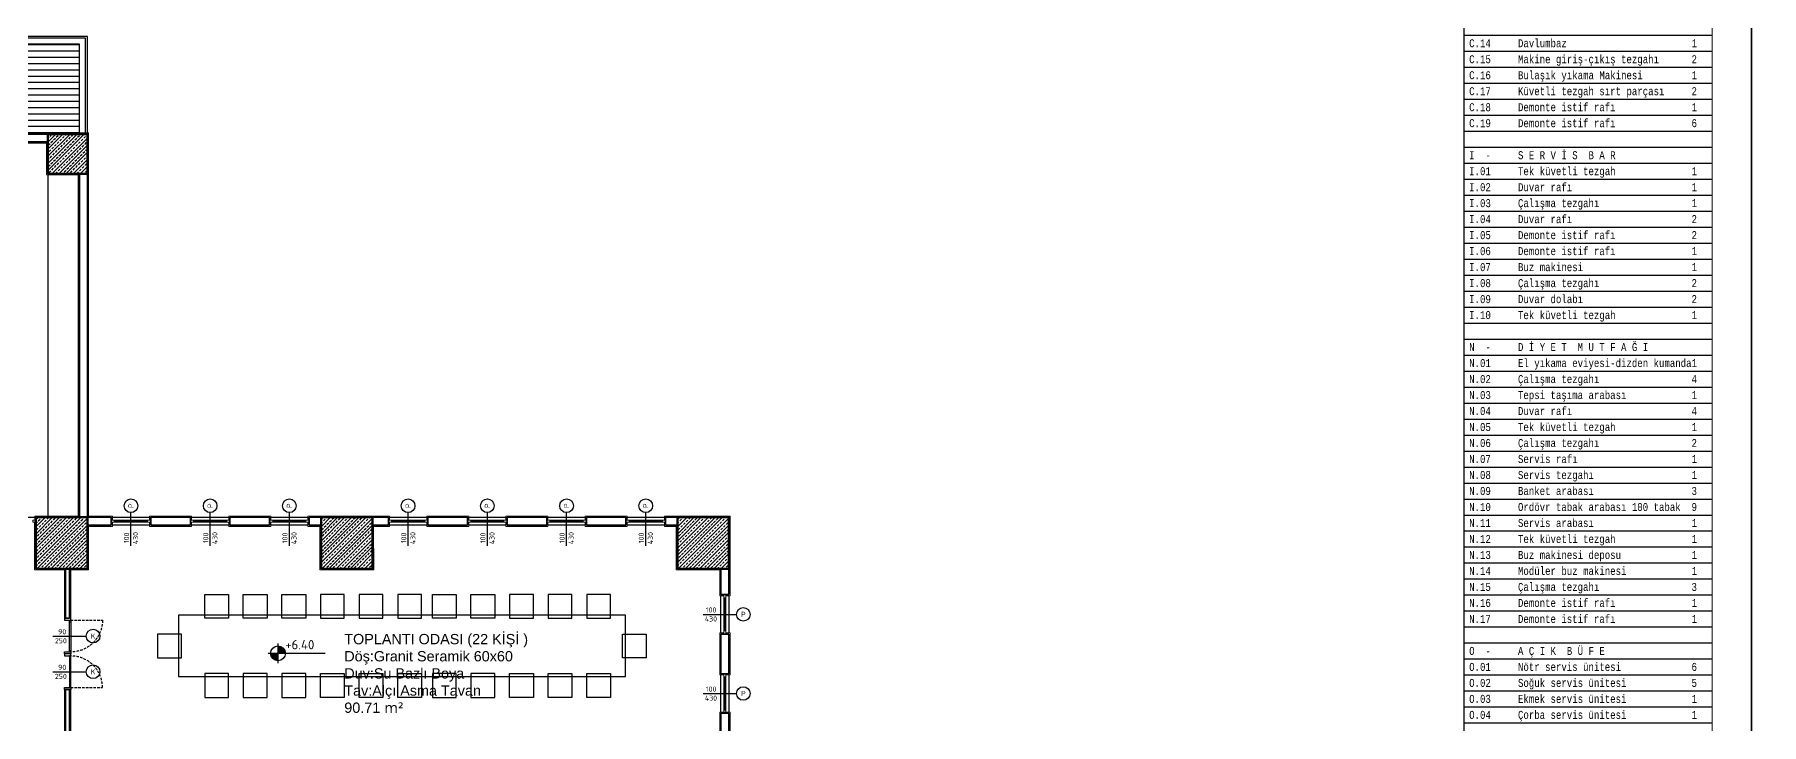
# Model space of a CAD drawing. Header units: millimetres. Extents: x 1443065 to 1517367, y 3763150 to 3779068.
# Drawn here: x 1491008 to 1495369, y 3768924 to 3770667 of the extents above; entities that cross this region are included whole.
import ezdxf
from ezdxf.enums import TextEntityAlignment as Align

# ---------------------------------------------------------------- set-up
doc = ezdxf.new("R2010")
doc.units = ezdxf.units.MM
doc.set_wipeout_variables(frame=1)
doc.linetypes.add('HIDDEN', pattern=[9.525, 6.35, -3.175])
for name, color, linetype in [('BL-C', 140, 'Continuous'), ('BL-I', 151, 'Continuous'), ('BL-N', 30, 'Continuous'), ('BL-O', 43, 'Continuous'), ('BL-Z', 117, 'Continuous'), ('m-DOG_', 4, 'Continuous'), ('m-DOG_gor', 8, 'Continuous'), ('m-TAR_', 8, 'Continuous'), ('m-TAR_duvar', 8, 'Continuous'), ('m-TFR_vitrifiye', 1, 'Continuous'), ('m-YAZ_kot', 7, 'Continuous'), ('m-YAZ_pafta', 7, 'Continuous'), ('m-YAZ_poz', 7, 'Continuous')]:
    doc.layers.add(name, color=color, linetype=linetype)
for name, color, linetype, lineweight in [('DUVAR', 2, 'Continuous', 35), ('MAHAL', 52, 'Continuous', 13), ('MERDIVEN', 4, 'Continuous', 20), ('SIVA', 3, 'Continuous', 9), ('TASIYICI', 170, 'Continuous', 50), ('TEFRIS', 165, 'Continuous', 15)]:
    doc.layers.add(name, color=color, linetype=linetype, lineweight=lineweight)
doc.styles.add('antet', font='monos.ttf', dxfattribs={"width": 0.8})
doc.styles.add('mono', font='isocpeur.ttf')
doc.styles.get("Standard").update_dxf_attribs({"font": 'arial.ttf'})
pattern_1 = [(45, (68349.789, -85074.443), (-8.98025612, 8.98025612), []), (45, (68358.77, -85074.443), (-8.98025612, 8.98025612), [6.35, -3.175])]

# ---------------------------------------------------------------- blocks, each defined once
blk = doc.blocks.new('m-penpoz')
blk.add_line((0, -1.625), (0, 0))
blk.add_circle((0, 0.332), 0.332)
blk.add_attdef('POZNO', text='', height=0.18).set_placement((0, 0.332), align=Align.MIDDLE)
blk.add_attdef('WIDTH', text='', height=0.18, rotation=90).set_placement((0, -1.625), align=Align.BOTTOM_LEFT)
blk.add_attdef('HEIGHT', text='', height=0.18, rotation=90).set_placement((0.069, -1.625), align=Align.TOP_LEFT)
blk = doc.blocks.new('m-plankot')
h = blk.add_hatch(color=256)
h.paths.add_polyline_path([(0, 0.144), (0, 0), (0.144, 0, 0.414214)])
h.paths.add_polyline_path([(0, -0.144), (0, 0), (-0.144, 0, 0.414214)])
for p, q in [((0.914, 0), (-0.192, 0)), ((0, 0.192), (0, -0.192))]:
    blk.add_line(p, q)
blk.add_circle((0, 0), 0.144)
blk.add_attdef('INCEKOT', (0.187, 0.1), '', height=0.18)
blk.add_attdef('KABAKOT', text='', height=0.18).set_placement((0.187, -0.1), align=Align.TOP_LEFT)
blk = doc.blocks.new('90lık Kqpı')
at = {"layer": 'm-DOG_', "linetype": 'HIDDEN'}
blk.add_line((-8, -5), (-88, -5), dxfattribs=at)
at = {"layer": 'm-DOG_'}
for p, q in [((-5, -8.8), (-8, -8.8)), ((-5, -81.2), (-8, -81.2))]:
    blk.add_line(p, q, dxfattribs=at)
for points in [[(8, 0), (8, -5), (-8, -5), (-8, 0)], [(-8, -5), (-8, -85), (-5, -85), (-5, -5)], [(8, -90), (8, -85), (-8, -85), (-8, -90)]]:
    blk.add_lwpolyline(points, close=True, dxfattribs=at)
at = {"layer": 'm-DOG_', "linetype": 'HIDDEN'}
blk.add_arc((-8, -5), 80, 180, 270, dxfattribs=at)

msp = doc.modelspace()

# ---------------------------------------------------------------- hatches: boundary and pattern name
at = {"layer": 'm-TAR_'}
h = msp.add_hatch(dxfattribs=at)
h.set_pattern_fill('LINE', color=256, scale=5)
h.set_pattern_definition([(0, (-15163.951, -59043.389), (0, 15.875), [])])
h.paths.add_polyline_path([(1486820.1, 3770642.6), (1491121.7, 3770642.6), (1491121.7, 3770418.5), (1486820.1, 3770418.5)])
at = {"layer": 'm-TAR_duvar'}
h = msp.add_hatch(dxfattribs=at)
h.set_pattern_fill('ANSI33', color=256, scale=2)
h.set_pattern_definition([(45, (-15163.951, -87954.948), (-8.98025612, 8.98025612), []), (45, (-15154.971, -87954.948), (-8.98025612, 8.98025612), [6.35, -3.175])])
h.paths.add_polyline_path([(1491041.7, 3770315.5), (1491141.7, 3770315.5), (1491141.7, 3770415.5), (1491041.7, 3770415.5)])
h = msp.add_hatch(dxfattribs=at)
h.set_pattern_fill('ANSI33', color=256, scale=2)
h.set_pattern_definition(pattern_1)
h.paths.add_polyline_path([(1491141.7, 3769447.1), (1491011.7, 3769447.1), (1491011.7, 3769317.1), (1491141.7, 3769317.1)])
h = msp.add_hatch(dxfattribs=at)
h.set_pattern_fill('ANSI33', color=256, scale=2)
h.set_pattern_definition(pattern_1)
h.paths.add_polyline_path([(1491141.7, 3769447.1), (1491011.7, 3769447.1), (1491011.7, 3769317.1), (1491141.7, 3769317.1)])
h = msp.add_hatch(dxfattribs=at)
h.set_pattern_fill('ANSI33', color=256, scale=2)
h.set_pattern_definition([(45, (69069.788, -85074.443), (-8.98025612, 8.98025612), []), (45, (69078.768, -85074.443), (-8.98025612, 8.98025612), [6.35, -3.175])])
h.paths.add_polyline_path([(1491861.7, 3769447.1), (1491731.7, 3769447.1), (1491731.7, 3769317.1), (1491861.7, 3769317.1)])
h = msp.add_hatch(dxfattribs=at)
h.set_pattern_fill('ANSI33', color=256, scale=2)
h.set_pattern_definition([(45, (69969.79, -85074.443), (-8.98025612, 8.98025612), []), (45, (69978.77, -85074.443), (-8.98025612, 8.98025612), [6.35, -3.175])])
h.paths.add_polyline_path([(1492761.7, 3769447.1), (1492631.7, 3769447.1), (1492631.7, 3769317.1), (1492761.7, 3769317.1)])

# ---------------------------------------------------------------- linework, layer by layer
at = {"layer": 'DUVAR'}
for p, q in [((1490241.7, 3770415.6), (1491041.7, 3770415.6)), ((1490241.7, 3770395.6), (1491041.7, 3770395.6)), ((1491121.7, 3770315.5), (1491121.7, 3769447.1)), ((1491141.7, 3770315.5), (1491141.7, 3769447.1)), ((1491141.7, 3769447.1), (1491201.7, 3769447.1)), ((1491201.7, 3769447.1), (1491201.7, 3769427.1)), ((1491201.7, 3769447.1), (1491201.7, 3769427.1)), ((1491301.7, 3769447.1), (1491401.7, 3769447.1)), ((1491301.7, 3769447.1), (1491301.7, 3769427.1)), ((1491401.7, 3769427.1), (1491401.7, 3769447.1)), ((1491501.7, 3769447.1), (1491601.7, 3769447.1)), ((1491501.7, 3769427.1), (1491501.7, 3769447.1)), ((1491601.7, 3769427.1), (1491601.7, 3769447.1)), ((1491701.7, 3769427.1), (1491701.7, 3769447.1)), ((1491701.7, 3769447.1), (1491741.2, 3769447.1)), ((1491901.7, 3769447.1), (1491861.2, 3769447.1)), ((1491901.7, 3769447.1), (1491901.7, 3769427.1)), ((1492001.7, 3769447.1), (1492101.7, 3769447.1)), ((1492001.7, 3769447.1), (1492001.7, 3769427.1)), ((1492101.7, 3769447.1), (1492101.7, 3769427.1)), ((1492201.7, 3769447.1), (1492301.7, 3769447.1)), ((1492201.7, 3769447.1), (1492201.7, 3769427.1)), ((1492301.7, 3769427.1), (1492301.7, 3769447.1)), ((1492401.7, 3769447.1), (1492501.7, 3769447.1)), ((1492401.7, 3769427.1), (1492401.7, 3769447.1)), ((1492501.7, 3769427.1), (1492501.7, 3769447.1)), ((1492601.7, 3769447.1), (1492641.7, 3769447.1)), ((1492601.7, 3769427.1), (1492601.7, 3769447.1)), ((1491141.7, 3769427.1), (1491201.7, 3769427.1)), ((1491301.7, 3769427.1), (1491401.7, 3769427.1)), ((1491501.7, 3769427.1), (1491601.7, 3769427.1)), ((1491701.7, 3769427.1), (1491731.7, 3769427.1)), ((1491861.2, 3769427.1), (1491901.7, 3769427.1)), ((1492001.7, 3769427.1), (1492101.7, 3769427.1)), ((1492201.7, 3769427.1), (1492301.7, 3769427.1)), ((1492401.7, 3769427.1), (1492501.7, 3769427.1)), ((1492601.7, 3769427.1), (1492631.7, 3769427.1)), ((1491086.7, 3769191.8), (1491086.7, 3769317.1)), ((1491086.7, 3769280.7), (1491086.7, 3769317.1)), ((1491096.7, 3769191.8), (1491096.7, 3769317.1)), ((1491096.7, 3769280.7), (1491096.7, 3769317.1)), ((1492741.7, 3769317.1), (1492741.7, 3769251.8)), ((1492761.7, 3769317.1), (1492761.7, 3769251.8)), ((1492741.7, 3769251.8), (1492761.7, 3769251.8)), ((1491096.7, 3769191.8), (1491086.7, 3769191.8)), ((1492741.7, 3769151.8), (1492741.7, 3769051.8)), ((1492741.7, 3769151.8), (1492761.7, 3769151.8)), ((1492761.7, 3769151.8), (1492761.7, 3769051.8)), ((1492741.7, 3769051.8), (1492761.7, 3769051.8)), ((1491086.7, 3768856.6), (1491086.7, 3769011.8)), ((1491096.7, 3769011.8), (1491086.7, 3769011.8)), ((1491096.7, 3768856.6), (1491096.7, 3769011.8)), ((1492741.7, 3768951.8), (1492741.7, 3768856.6)), ((1492741.7, 3768951.8), (1492761.7, 3768951.8)), ((1492761.7, 3768951.8), (1492761.7, 3768856.6))]:
    msp.add_line(p, q, dxfattribs=at)
at = {"layer": 'm-DOG_gor', "linetype": 'Continuous'}
for p, q in [((1490741.7, 3769447.1), (1491008.7, 3769447.1)), ((1491041.7, 3769447.1), (1491041.7, 3769447.1)), ((1491204.7, 3769447.1), (1491298.7, 3769447.1)), ((1491293.7, 3769437.1), (1491209.7, 3769437.1)), ((1491404.7, 3769447.1), (1491498.7, 3769447.1)), ((1491493.7, 3769437.1), (1491409.7, 3769437.1)), ((1491604.7, 3769447.1), (1491698.7, 3769447.1)), ((1491693.7, 3769437.1), (1491609.7, 3769437.1)), ((1491904.7, 3769447.1), (1491998.7, 3769447.1)), ((1491993.7, 3769437.1), (1491909.7, 3769437.1)), ((1492104.7, 3769447.1), (1492198.7, 3769447.1)), ((1492193.7, 3769437.1), (1492109.7, 3769437.1)), ((1492304.7, 3769447.1), (1492398.7, 3769447.1)), ((1492393.7, 3769437.1), (1492309.7, 3769437.1)), ((1492504.7, 3769447.1), (1492598.7, 3769447.1)), ((1492593.7, 3769437.1), (1492509.7, 3769437.1)), ((1491298.7, 3769427.1), (1491204.7, 3769427.1)), ((1491498.7, 3769427.1), (1491404.7, 3769427.1)), ((1491698.7, 3769427.1), (1491604.7, 3769427.1)), ((1491998.7, 3769427.1), (1491904.7, 3769427.1)), ((1492198.7, 3769427.1), (1492104.7, 3769427.1)), ((1492398.7, 3769427.1), (1492304.7, 3769427.1)), ((1492598.7, 3769427.1), (1492504.7, 3769427.1)), ((1492741.7, 3769154.8), (1492741.7, 3769248.8)), ((1492751.7, 3769243.8), (1492751.7, 3769159.8)), ((1492761.7, 3769248.8), (1492761.7, 3769154.8)), ((1492741.7, 3768954.8), (1492741.7, 3769048.8)), ((1492751.7, 3769043.8), (1492751.7, 3768959.8)), ((1492761.7, 3769048.8), (1492761.7, 3768954.8))]:
    msp.add_line(p, q, dxfattribs=at)
at = {"layer": 'm-TFR_vitrifiye'}
for p, q in [((1491141.7, 3770662.6), (1486820.1, 3770662.6)), ((1491136.7, 3770657.6), (1486820.1, 3770657.6)), ((1491136.7, 3770418.5), (1491136.7, 3770657.6)), ((1491141.7, 3770418.5), (1491141.7, 3770662.6)), ((1491121.7, 3770642.6), (1486820.1, 3770642.6)), ((1491121.7, 3770418.5), (1491121.7, 3770642.6)), ((1491041.7, 3770312.5), (1491041.7, 3769450.1)), ((1491041.7, 3769447.1), (1491041.7, 3769447.1)), ((1491497.9, 3769192.1), (1491437.9, 3769192.1)), ((1491595.4, 3769192.1), (1491535.4, 3769192.1)), ((1491692.9, 3769192.1), (1491632.9, 3769192.1)), ((1491730.4, 3769192.1), (1491790.4, 3769192.1)), ((1491827.9, 3769192.1), (1491887.9, 3769192.1)), ((1491925.4, 3769192.1), (1491985.4, 3769192.1)), ((1492072.9, 3769192.1), (1492012.9, 3769192.1)), ((1492170.4, 3769192.1), (1492110.4, 3769192.1)), ((1492207.9, 3769192.1), (1492267.9, 3769192.1)), ((1492305.4, 3769192.1), (1492365.4, 3769192.1)), ((1492402.9, 3769192.1), (1492462.9, 3769192.1)), ((1491379, 3769092.1), (1491379, 3769152.1)), ((1492492.9, 3769092.1), (1492492.9, 3769152.1)), ((1491497.9, 3769052.1), (1491437.9, 3769052.1)), ((1491595.4, 3769052.1), (1491535.4, 3769052.1)), ((1491692.9, 3769052.1), (1491632.9, 3769052.1)), ((1491730.4, 3769052.1), (1491790.4, 3769052.1)), ((1491827.9, 3769052.1), (1491887.9, 3769052.1)), ((1491925.4, 3769052.1), (1491985.4, 3769052.1)), ((1492072.9, 3769052.1), (1492012.9, 3769052.1)), ((1492170.4, 3769052.1), (1492110.4, 3769052.1)), ((1492207.9, 3769052.1), (1492267.9, 3769052.1)), ((1492305.4, 3769052.1), (1492365.4, 3769052.1)), ((1492402.9, 3769052.1), (1492462.9, 3769052.1))]:
    msp.add_line(p, q, dxfattribs=at)
for points in [[(1491437.9, 3769192.1), (1491437.9, 3769252.1), (1491497.9, 3769252.1), (1491497.9, 3769192.1)], [(1491535.4, 3769192.1), (1491535.4, 3769252.1), (1491595.4, 3769252.1), (1491595.4, 3769192.1)], [(1491632.9, 3769192.1), (1491632.9, 3769252.1), (1491692.9, 3769252.1), (1491692.9, 3769192.1)], [(1491790.4, 3769192.1), (1491790.4, 3769252.1), (1491730.4, 3769252.1), (1491730.4, 3769192.1)], [(1491887.9, 3769192.1), (1491887.9, 3769252.1), (1491827.9, 3769252.1), (1491827.9, 3769192.1)], [(1491985.4, 3769192.1), (1491985.4, 3769252.1), (1491925.4, 3769252.1), (1491925.4, 3769192.1)], [(1492012.9, 3769192.1), (1492012.9, 3769252.1), (1492072.9, 3769252.1), (1492072.9, 3769192.1)], [(1492110.4, 3769192.1), (1492110.4, 3769252.1), (1492170.4, 3769252.1), (1492170.4, 3769192.1)], [(1492267.9, 3769192.1), (1492267.9, 3769252.1), (1492207.9, 3769252.1), (1492207.9, 3769192.1)], [(1492365.4, 3769192.1), (1492365.4, 3769252.1), (1492305.4, 3769252.1), (1492305.4, 3769192.1)], [(1492462.9, 3769192.1), (1492462.9, 3769252.1), (1492402.9, 3769252.1), (1492402.9, 3769192.1)], [(1491379, 3769152.1), (1491319, 3769152.1), (1491319, 3769092.1), (1491379, 3769092.1)], [(1492492.9, 3769152.1), (1492552.9, 3769152.1), (1492552.9, 3769092.1), (1492492.9, 3769092.1)], [(1491437.9, 3769052.1), (1491437.9, 3768992.1), (1491497.9, 3768992.1), (1491497.9, 3769052.1)], [(1491535.4, 3769052.1), (1491535.4, 3768992.1), (1491595.4, 3768992.1), (1491595.4, 3769052.1)], [(1491632.9, 3769052.1), (1491632.9, 3768992.1), (1491692.9, 3768992.1), (1491692.9, 3769052.1)], [(1491790.4, 3769052.1), (1491790.4, 3768992.1), (1491730.4, 3768992.1), (1491730.4, 3769052.1)], [(1491887.9, 3769052.1), (1491887.9, 3768992.1), (1491827.9, 3768992.1), (1491827.9, 3769052.1)], [(1491985.4, 3769052.1), (1491985.4, 3768992.1), (1491925.4, 3768992.1), (1491925.4, 3769052.1)], [(1492012.9, 3769052.1), (1492012.9, 3768992.1), (1492072.9, 3768992.1), (1492072.9, 3769052.1)], [(1492110.4, 3769052.1), (1492110.4, 3768992.1), (1492170.4, 3768992.1), (1492170.4, 3769052.1)], [(1492267.9, 3769052.1), (1492267.9, 3768992.1), (1492207.9, 3768992.1), (1492207.9, 3769052.1)], [(1492365.4, 3769052.1), (1492365.4, 3768992.1), (1492305.4, 3768992.1), (1492305.4, 3769052.1)], [(1492462.9, 3769052.1), (1492462.9, 3768992.1), (1492402.9, 3768992.1), (1492402.9, 3769052.1)]]:
    msp.add_lwpolyline(points, dxfattribs=at)
msp.add_lwpolyline([(1491371.5, 3769199.6), (1491371.5, 3769044.6), (1492500.4, 3769044.6), (1492500.4, 3769199.6)], close=True, dxfattribs=at)
at = {"layer": 'm-YAZ_pafta'}
for points in [[(1484332.1, 3773149.7), (1495343.9, 3773149.7), (1495343.9, 3763149.7), (1484332.1, 3763149.7)], [(1495343.9, 3773149.7), (1506355.6, 3773149.7), (1506355.6, 3763149.7), (1495343.9, 3763149.7)], [(1484432.1, 3773049.7), (1495243.9, 3773049.7), (1495243.9, 3763249.7), (1484432.1, 3763249.7)], [(1484432.1, 3773049.7), (1495243.9, 3773049.7), (1495243.9, 3763249.7), (1484432.1, 3763249.7)]]:
    msp.add_lwpolyline(points, close=True, dxfattribs=at)
at = {"layer": 'MERDIVEN'}
msp.add_line((1491041.7, 3770410.5), (1491041.7, 3770410.5), dxfattribs=at)
for points in [[(1491003.7, 3769434.6), (1491011.7, 3769434.6), (1491011.7, 3769439.6), (1491003.7, 3769439.6)], [(1491201.7, 3769434.6), (1491209.7, 3769434.6), (1491209.7, 3769439.6), (1491201.7, 3769439.6)], [(1491209.7, 3769434.6), (1491293.7, 3769434.6), (1491293.7, 3769439.6), (1491209.7, 3769439.6)], [(1491293.7, 3769434.6), (1491301.7, 3769434.6), (1491301.7, 3769439.6), (1491293.7, 3769439.6)], [(1491401.7, 3769434.6), (1491409.7, 3769434.6), (1491409.7, 3769439.6), (1491401.7, 3769439.6)], [(1491409.7, 3769434.6), (1491493.7, 3769434.6), (1491493.7, 3769439.6), (1491409.7, 3769439.6)], [(1491493.7, 3769434.6), (1491501.7, 3769434.6), (1491501.7, 3769439.6), (1491493.7, 3769439.6)], [(1491601.7, 3769434.6), (1491609.7, 3769434.6), (1491609.7, 3769439.6), (1491601.7, 3769439.6)], [(1491609.7, 3769434.6), (1491693.7, 3769434.6), (1491693.7, 3769439.6), (1491609.7, 3769439.6)], [(1491693.7, 3769434.6), (1491701.7, 3769434.6), (1491701.7, 3769439.6), (1491693.7, 3769439.6)], [(1491901.7, 3769434.6), (1491909.7, 3769434.6), (1491909.7, 3769439.6), (1491901.7, 3769439.6)], [(1491909.7, 3769434.6), (1491993.7, 3769434.6), (1491993.7, 3769439.6), (1491909.7, 3769439.6)], [(1491993.7, 3769434.6), (1492001.7, 3769434.6), (1492001.7, 3769439.6), (1491993.7, 3769439.6)], [(1492101.7, 3769434.6), (1492109.7, 3769434.6), (1492109.7, 3769439.6), (1492101.7, 3769439.6)], [(1492109.7, 3769434.6), (1492193.7, 3769434.6), (1492193.7, 3769439.6), (1492109.7, 3769439.6)], [(1492193.7, 3769434.6), (1492201.7, 3769434.6), (1492201.7, 3769439.6), (1492193.7, 3769439.6)], [(1492301.7, 3769434.6), (1492309.7, 3769434.6), (1492309.7, 3769439.6), (1492301.7, 3769439.6)], [(1492309.7, 3769434.6), (1492393.7, 3769434.6), (1492393.7, 3769439.6), (1492309.7, 3769439.6)], [(1492393.7, 3769434.6), (1492401.7, 3769434.6), (1492401.7, 3769439.6), (1492393.7, 3769439.6)], [(1492501.7, 3769434.6), (1492509.7, 3769434.6), (1492509.7, 3769439.6), (1492501.7, 3769439.6)], [(1492509.7, 3769434.6), (1492593.7, 3769434.6), (1492593.7, 3769439.6), (1492509.7, 3769439.6)], [(1492593.7, 3769434.6), (1492601.7, 3769434.6), (1492601.7, 3769439.6), (1492593.7, 3769439.6)], [(1492754.2, 3769243.8), (1492754.2, 3769251.8), (1492749.2, 3769251.8), (1492749.2, 3769243.8)], [(1492754.2, 3769159.8), (1492754.2, 3769243.8), (1492749.2, 3769243.8), (1492749.2, 3769159.8)], [(1492754.2, 3769151.8), (1492754.2, 3769159.8), (1492749.2, 3769159.8), (1492749.2, 3769151.8)], [(1492754.2, 3769043.8), (1492754.2, 3769051.8), (1492749.2, 3769051.8), (1492749.2, 3769043.8)], [(1492754.2, 3768959.8), (1492754.2, 3769043.8), (1492749.2, 3769043.8), (1492749.2, 3768959.8)], [(1492754.2, 3768951.8), (1492754.2, 3768959.8), (1492749.2, 3768959.8), (1492749.2, 3768951.8)]]:
    msp.add_lwpolyline(points, close=True, dxfattribs=at)
at = {"layer": 'SIVA'}
for points in [[(1491204.7, 3769439.6), (1491204.7, 3769450.1), (1491144.7, 3769450.1), (1491144.7, 3770418.5), (1490028.9, 3770418.5), (1490028.9, 3770408.1)], [(1490234.2, 3770312.6), (1490244.7, 3770312.6), (1490244.8, 3770392.6), (1491038.7, 3770392.6), (1491038.7, 3770312.5), (1491118.7, 3770312.5), (1491118.7, 3769450.1), (1491008.7, 3769450.1), (1491008.7, 3769439.6)], [(1491083.7, 3769191.8), (1491083.7, 3769314.1), (1491008.2, 3769314.1), (1491008.2, 3769434.6)], [(1491083.7, 3769280.7), (1491083.7, 3769314.1), (1491008.2, 3769314.1), (1491008.2, 3769434.6)], [(1491099.7, 3769191.8), (1491099.7, 3769314.1), (1491144.7, 3769314.1), (1491144.7, 3769424.1), (1491204.7, 3769424.1), (1491204.7, 3769434.6)], [(1491298.7, 3769439.6), (1491298.7, 3769450.1), (1491404.7, 3769450.1), (1491404.7, 3769439.6)], [(1491404.7, 3769434.6), (1491404.7, 3769424.1), (1491298.7, 3769424.1), (1491298.7, 3769434.6)], [(1491498.7, 3769439.6), (1491498.7, 3769450.1), (1491604.7, 3769450.1), (1491604.7, 3769439.6)], [(1491604.7, 3769434.6), (1491604.7, 3769424.1), (1491498.7, 3769424.1), (1491498.7, 3769434.6)], [(1491904.7, 3769439.6), (1491904.7, 3769450.1), (1491698.7, 3769450.1), (1491698.7, 3769439.6)], [(1491698.7, 3769434.6), (1491698.7, 3769424.1), (1491728.7, 3769424.1), (1491728.7, 3769314.1), (1491864.8, 3769314.1), (1491864.2, 3769424.1), (1491904.7, 3769424.1), (1491904.7, 3769434.6)], [(1491998.7, 3769439.6), (1491998.7, 3769450.1), (1492104.7, 3769450.1), (1492104.7, 3769439.6)], [(1492104.7, 3769434.6), (1492104.7, 3769424.1), (1491998.7, 3769424.1), (1491998.7, 3769434.6)], [(1492198.7, 3769439.6), (1492198.7, 3769450.1), (1492304.7, 3769450.1), (1492304.7, 3769439.6)], [(1492304.7, 3769434.6), (1492304.7, 3769424.1), (1492198.7, 3769424.1), (1492198.7, 3769434.6)], [(1492398.7, 3769439.6), (1492398.7, 3769450.1), (1492504.7, 3769450.1), (1492504.7, 3769439.6)], [(1492504.7, 3769434.6), (1492504.7, 3769424.1), (1492398.7, 3769424.1), (1492398.7, 3769434.6)], [(1492754.2, 3769248.8), (1492764.7, 3769248.8), (1492764.7, 3769450.1), (1492598.7, 3769450.1), (1492598.7, 3769439.6)], [(1492598.7, 3769434.6), (1492598.7, 3769424.1), (1492628.7, 3769424.1), (1492628.7, 3769314.1), (1492738.7, 3769314.1), (1492738.7, 3769248.8), (1492749.2, 3769248.8)], [(1492749.2, 3769048.8), (1492738.7, 3769048.8), (1492738.7, 3769154.8), (1492749.2, 3769154.8)], [(1492754.2, 3769154.8), (1492764.7, 3769154.8), (1492764.7, 3769048.8), (1492754.2, 3769048.8)], [(1491083.7, 3769011.8), (1491083.7, 3768859.6), (1491028.7, 3768859.6), (1491028.7, 3768753.6), (1491083.7, 3768753.6), (1491083.7, 3768562.2)], [(1491151.7, 3768859.6), (1491099.7, 3768859.6), (1491099.7, 3769011.8)], [(1492021.7, 3768859.6), (1492738.7, 3768859.6), (1492738.7, 3768954.8), (1492764.7, 3768954.8), (1492764.7, 3768859.6), (1492801.2, 3768859.6), (1492801.2, 3768833.6), (1492764.7, 3768833.6), (1492764.7, 3768723.6), (1492628.7, 3768723.6), (1492628.7, 3768843.6), (1492044.7, 3768843.6)]]:
    msp.add_lwpolyline(points, dxfattribs=at)
at = {"layer": 'TASIYICI'}
for points in [[(1491041.7, 3770315.5), (1491141.7, 3770315.5), (1491141.7, 3770415.5), (1491041.7, 3770415.5)], [(1491011.7, 3769317.1), (1491141.7, 3769317.1), (1491141.7, 3769447.1), (1491011.7, 3769447.1)], [(1491011.7, 3769317.1), (1491141.7, 3769317.1), (1491141.7, 3769447.1), (1491011.7, 3769447.1)], [(1491731.7, 3769317.1), (1491861.7, 3769317.1), (1491861.7, 3769447.1), (1491731.7, 3769447.1)], [(1492631.7, 3769317.1), (1492761.7, 3769317.1), (1492761.7, 3769447.1), (1492631.7, 3769447.1)]]:
    msp.add_lwpolyline(points, close=True, dxfattribs=at)

# ---------------------------------------------------------------- block references
at = {"layer": 'm-YAZ_kot'}
ref = msp.add_blockref('m-plankot', (1491623, 3769103.2), dxfattribs=dict(at, xscale=129.9375, yscale=129.9375, zscale=129.9375))
ref.add_attrib('INCEKOT', '+6.40', dxfattribs={"layer": '0', "height": 23.39, "rotation": 0, "style": 'mono'}).set_placement((1491641.4, 3769106.5), align=Align.BOTTOM_LEFT)
at = {"layer": 'm-YAZ_poz'}
ref = msp.add_blockref('m-penpoz', (1491251.7, 3769459.1), dxfattribs=dict(at, xscale=51.83999999999998, yscale=51.83999999999998, zscale=51.83999999999998, rotation=0.0004505966874107999))
ref.add_attrib('WIDTH', '100', dxfattribs={"layer": '0', "height": 12.96, "rotation": 90, "style": 'mono'}).set_placement((1491250.9, 3769408.6), align=Align.BOTTOM_RIGHT)
ref.add_attrib('HEIGHT', '430', dxfattribs={"layer": '0', "height": 12.96, "rotation": 90, "style": 'mono'}).set_placement((1491273.8, 3769410), align=Align.BOTTOM_RIGHT)
ref.add_attrib('POZNO', 'P', dxfattribs={"layer": '0', "height": 13, "rotation": 90, "style": 'mono'}).set_placement((1491251.7, 3769476.3), align=Align.MIDDLE_CENTER)
ref = msp.add_blockref('m-penpoz', (1491451.7, 3769459.1), dxfattribs=dict(at, xscale=51.83999999999998, yscale=51.83999999999998, zscale=51.83999999999998, rotation=0.0004505966874107999))
ref.add_attrib('WIDTH', '100', dxfattribs={"layer": '0', "height": 12.96, "rotation": 90, "style": 'mono'}).set_placement((1491450.9, 3769408.6), align=Align.BOTTOM_RIGHT)
ref.add_attrib('HEIGHT', '430', dxfattribs={"layer": '0', "height": 12.96, "rotation": 90, "style": 'mono'}).set_placement((1491473.8, 3769410), align=Align.BOTTOM_RIGHT)
ref.add_attrib('POZNO', 'P', dxfattribs={"layer": '0', "height": 13, "rotation": 90, "style": 'mono'}).set_placement((1491451.7, 3769476.3), align=Align.MIDDLE_CENTER)
ref = msp.add_blockref('m-penpoz', (1491651.7, 3769459.1), dxfattribs=dict(at, xscale=51.83999999999998, yscale=51.83999999999998, zscale=51.83999999999998, rotation=0.0004505966874107999))
ref.add_attrib('WIDTH', '100', dxfattribs={"layer": '0', "height": 12.96, "rotation": 90, "style": 'mono'}).set_placement((1491650.9, 3769408.6), align=Align.BOTTOM_RIGHT)
ref.add_attrib('HEIGHT', '430', dxfattribs={"layer": '0', "height": 12.96, "rotation": 90, "style": 'mono'}).set_placement((1491673.8, 3769410), align=Align.BOTTOM_RIGHT)
ref.add_attrib('POZNO', 'P', dxfattribs={"layer": '0', "height": 13, "rotation": 90, "style": 'mono'}).set_placement((1491651.7, 3769476.3), align=Align.MIDDLE_CENTER)
ref = msp.add_blockref('m-penpoz', (1491951.7, 3769459.1), dxfattribs=dict(at, xscale=51.83999999999998, yscale=51.83999999999998, zscale=51.83999999999998, rotation=0.0004505966874107999))
ref.add_attrib('WIDTH', '100', dxfattribs={"layer": '0', "height": 12.96, "rotation": 90, "style": 'mono'}).set_placement((1491950.9, 3769408.6), align=Align.BOTTOM_RIGHT)
ref.add_attrib('HEIGHT', '430', dxfattribs={"layer": '0', "height": 12.96, "rotation": 90, "style": 'mono'}).set_placement((1491973.8, 3769410), align=Align.BOTTOM_RIGHT)
ref.add_attrib('POZNO', 'P', dxfattribs={"layer": '0', "height": 13, "rotation": 90, "style": 'mono'}).set_placement((1491951.7, 3769476.3), align=Align.MIDDLE_CENTER)
ref = msp.add_blockref('m-penpoz', (1492151.7, 3769459.1), dxfattribs=dict(at, xscale=51.83999999999998, yscale=51.83999999999998, zscale=51.83999999999998, rotation=0.0004505966874107999))
ref.add_attrib('WIDTH', '100', dxfattribs={"layer": '0', "height": 12.96, "rotation": 90, "style": 'mono'}).set_placement((1492150.9, 3769408.6), align=Align.BOTTOM_RIGHT)
ref.add_attrib('HEIGHT', '430', dxfattribs={"layer": '0', "height": 12.96, "rotation": 90, "style": 'mono'}).set_placement((1492173.8, 3769410), align=Align.BOTTOM_RIGHT)
ref.add_attrib('POZNO', 'P', dxfattribs={"layer": '0', "height": 13, "rotation": 90, "style": 'mono'}).set_placement((1492151.7, 3769476.3), align=Align.MIDDLE_CENTER)
ref = msp.add_blockref('m-penpoz', (1492351.7, 3769459.1), dxfattribs=dict(at, xscale=51.83999999999998, yscale=51.83999999999998, zscale=51.83999999999998, rotation=0.0004505966874107999))
ref.add_attrib('WIDTH', '100', dxfattribs={"layer": '0', "height": 12.96, "rotation": 90, "style": 'mono'}).set_placement((1492350.9, 3769408.6), align=Align.BOTTOM_RIGHT)
ref.add_attrib('HEIGHT', '430', dxfattribs={"layer": '0', "height": 12.96, "rotation": 90, "style": 'mono'}).set_placement((1492373.8, 3769410), align=Align.BOTTOM_RIGHT)
ref.add_attrib('POZNO', 'P', dxfattribs={"layer": '0', "height": 13, "rotation": 90, "style": 'mono'}).set_placement((1492351.7, 3769476.3), align=Align.MIDDLE_CENTER)
ref = msp.add_blockref('m-penpoz', (1492551.7, 3769459.1), dxfattribs=dict(at, xscale=51.83999999999998, yscale=51.83999999999998, zscale=51.83999999999998, rotation=0.0004505966874107999))
ref.add_attrib('WIDTH', '100', dxfattribs={"layer": '0', "height": 12.96, "rotation": 90, "style": 'mono'}).set_placement((1492550.9, 3769408.6), align=Align.BOTTOM_RIGHT)
ref.add_attrib('HEIGHT', '430', dxfattribs={"layer": '0', "height": 12.96, "rotation": 90, "style": 'mono'}).set_placement((1492573.8, 3769410), align=Align.BOTTOM_RIGHT)
ref.add_attrib('POZNO', 'P', dxfattribs={"layer": '0', "height": 13, "rotation": 90, "style": 'mono'}).set_placement((1492551.7, 3769476.3), align=Align.MIDDLE_CENTER)
ref = msp.add_blockref('m-penpoz', (1492780.9, 3769201.8), dxfattribs=dict(at, xscale=51.83999999999998, yscale=51.83999999999998, zscale=51.83999999999998, rotation=270.0004505966874))
ref.add_attrib('WIDTH', '100', dxfattribs={"layer": '0', "height": 12.96, "style": 'mono'}).set_placement((1492730.3, 3769202.6), align=Align.BOTTOM_RIGHT)
ref.add_attrib('HEIGHT', '430', dxfattribs={"layer": '0', "height": 12.96, "style": 'mono'}).set_placement((1492731.8, 3769179.8), align=Align.BOTTOM_RIGHT)
ref.add_attrib('POZNO', 'P', dxfattribs={"layer": '0', "height": 13, "style": 'mono'}).set_placement((1492798.1, 3769201.8), align=Align.MIDDLE_CENTER)
ref = msp.add_blockref('m-penpoz', (1491138.9, 3769146.8), dxfattribs=dict(at, xscale=51.83999999999998, yscale=51.83999999999998, zscale=51.83999999999998, rotation=270.0004505966874))
ref.add_attrib('WIDTH', '90', dxfattribs={"layer": '0', "height": 12.96, "style": 'mono'}).set_placement((1491088.3, 3769147.6), align=Align.BOTTOM_RIGHT)
ref.add_attrib('HEIGHT', '250', dxfattribs={"layer": '0', "height": 12.96, "style": 'mono'}).set_placement((1491089.8, 3769124.8), align=Align.BOTTOM_RIGHT)
ref.add_attrib('POZNO', 'K', dxfattribs={"layer": '0', "height": 13, "style": 'mono'}).set_placement((1491156.1, 3769146.8), align=Align.MIDDLE_CENTER)
ref = msp.add_blockref('m-penpoz', (1491138.9, 3769056.8), dxfattribs=dict(at, xscale=51.83999999999998, yscale=51.83999999999998, zscale=51.83999999999998, rotation=270.0004505966874))
ref.add_attrib('WIDTH', '90', dxfattribs={"layer": '0', "height": 12.96, "style": 'mono'}).set_placement((1491088.3, 3769057.6), align=Align.BOTTOM_RIGHT)
ref.add_attrib('HEIGHT', '250', dxfattribs={"layer": '0', "height": 12.96, "style": 'mono'}).set_placement((1491089.8, 3769034.8), align=Align.BOTTOM_RIGHT)
ref.add_attrib('POZNO', 'K', dxfattribs={"layer": '0', "height": 13, "style": 'mono'}).set_placement((1491156.1, 3769056.8), align=Align.MIDDLE_CENTER)
ref = msp.add_blockref('m-penpoz', (1492780.9, 3769001.8), dxfattribs=dict(at, xscale=51.83999999999998, yscale=51.83999999999998, zscale=51.83999999999998, rotation=270.0004505966874))
ref.add_attrib('WIDTH', '100', dxfattribs={"layer": '0', "height": 12.96, "style": 'mono'}).set_placement((1492730.3, 3769002.6), align=Align.BOTTOM_RIGHT)
ref.add_attrib('HEIGHT', '430', dxfattribs={"layer": '0', "height": 12.96, "style": 'mono'}).set_placement((1492731.8, 3768979.8), align=Align.BOTTOM_RIGHT)
ref.add_attrib('POZNO', 'P', dxfattribs={"layer": '0', "height": 13, "style": 'mono'}).set_placement((1492798.1, 3769001.8), align=Align.MIDDLE_CENTER)
at = {"layer": 'TEFRIS', "color": 6, "lineweight": 18, "xscale": -1, "rotation": 359.9999999999998}
msp.add_blockref('90lık Kqpı', (1491091.7, 3769191.8), dxfattribs=at)
at = {"layer": 'TEFRIS', "color": 6, "lineweight": 18, "rotation": 180}
msp.add_blockref('90lık Kqpı', (1491091.7, 3769011.8), dxfattribs=at)

# ---------------------------------------------------------------- texts
at = {"layer": 'MAHAL', "insert": (1491790.4, 3768952.6), "char_height": 26, "width": 661.233, "attachment_point": 7}
msp.add_mtext('\\pt286;{\\f@Arial Unicode MS|b0|i0|c162|p34;TOPLANTI ODASI (22 K}İŞİ{\\f@Arial Unicode MS|b0|i0|c162|p34; )\\P\\ptz;Dö}ş{\\f@Arial Unicode MS|b0|i0|c162|p34;:Granit Seramik 60x60\\PDuv:Su Bazl}ı{\\f@Arial Unicode MS|b0|i0|c162|p34; Boya\\PTav:Alç}ı{\\f@Arial Unicode MS|b0|i0|c162|p34; Asma Tavan\\P90.71 \\fVerdana|b0|i0|c162|p34;m²}', dxfattribs=at)

# ---------------------------------------------------------------- next in the draw order: wipeouts: each hides what was drawn before it
msp.add_wipeout([(1494617.5, 3773049.7), (1495243.9, 3773049.7), (1495243.9, 3768038.5), (1494617.5, 3768038.5)]).dxf.layer = 'DUVAR'

# ---------------------------------------------------------------- next in the draw order: linework, layer by layer
at = {"layer": 'BL-C'}
for points in [[(1494617.5, 3770665.3), (1495243.9, 3770665.3)], [(1494617.5, 3770624.9), (1495243.9, 3770624.9)], [(1494617.5, 3770584.5), (1495243.9, 3770584.5)], [(1494617.5, 3770544.1), (1495243.9, 3770544.1)], [(1494617.5, 3770503.7), (1495243.9, 3770503.7)], [(1494617.5, 3770463.3), (1495243.9, 3770463.3)], [(1494617.5, 3770422.9), (1495243.9, 3770422.9)], [(1494617.5, 3770382.4), (1495243.9, 3770382.4)]]:
    msp.add_lwpolyline(points, dxfattribs=at)
at = {"layer": 'BL-I'}
for points in [[(1494617.5, 3770342), (1495243.9, 3770342)], [(1494617.5, 3770301.6), (1495243.9, 3770301.6)], [(1494617.5, 3770261.2), (1495243.9, 3770261.2)], [(1494617.5, 3770220.8), (1495243.9, 3770220.8)], [(1494617.5, 3770180.4), (1495243.9, 3770180.4)], [(1494617.5, 3770140), (1495243.9, 3770140)], [(1494617.5, 3770099.5), (1495243.9, 3770099.5)], [(1494617.5, 3770059.1), (1495243.9, 3770059.1)], [(1494617.5, 3770018.7), (1495243.9, 3770018.7)], [(1494617.5, 3769978.3), (1495243.9, 3769978.3)], [(1494617.5, 3769937.9), (1495243.9, 3769937.9)], [(1494617.5, 3769897.5), (1495243.9, 3769897.5)]]:
    msp.add_lwpolyline(points, dxfattribs=at)
at = {"layer": 'BL-N'}
for points in [[(1494617.5, 3769857.1), (1495243.9, 3769857.1)], [(1494617.5, 3769816.7), (1495243.9, 3769816.7)], [(1494617.5, 3769776.2), (1495243.9, 3769776.2)], [(1494617.5, 3769735.8), (1495243.9, 3769735.8)], [(1494617.5, 3769695.4), (1495243.9, 3769695.4)], [(1494617.5, 3769655), (1495243.9, 3769655)], [(1494617.5, 3769614.6), (1495243.9, 3769614.6)], [(1494617.5, 3769574.2), (1495243.9, 3769574.2)], [(1494617.5, 3769533.8), (1495243.9, 3769533.8)], [(1494617.5, 3769493.3), (1495243.9, 3769493.3)], [(1494617.5, 3769452.9), (1495243.9, 3769452.9)], [(1494617.5, 3769412.5), (1495243.9, 3769412.5)], [(1494617.5, 3769372.1), (1495243.9, 3769372.1)], [(1494617.5, 3769331.7), (1495243.9, 3769331.7)], [(1494617.5, 3769291.3), (1495243.9, 3769291.3)], [(1494617.5, 3769250.9), (1495243.9, 3769250.9)], [(1494617.5, 3769210.5), (1495243.9, 3769210.5)], [(1494617.5, 3769170), (1495243.9, 3769170)], [(1494617.5, 3769129.6), (1495243.9, 3769129.6)]]:
    msp.add_lwpolyline(points, dxfattribs=at)
at = {"layer": 'BL-O'}
for points in [[(1494617.5, 3769089.2), (1495243.9, 3769089.2)], [(1494617.5, 3769048.8), (1495243.9, 3769048.8)], [(1494617.5, 3769008.4), (1495243.9, 3769008.4)], [(1494617.5, 3768968), (1495243.9, 3768968)], [(1494617.5, 3768927.6), (1495243.9, 3768927.6)]]:
    msp.add_lwpolyline(points, dxfattribs=at)
at = {"layer": 'BL-Z'}
msp.add_line((1494617.5, 3773049.7), (1494617.5, 3768038.5), dxfattribs=at)

# ---------------------------------------------------------------- next in the draw order: texts
at = {"layer": 'BL-C', "style": 'antet', "width": 0.8}
for s, p in [(' C.14     Davlumbaz                       1', (1494617.5, 3770635)), (' C.15     Makine giriş-çıkış tezgahı      2', (1494617.5, 3770594.6)), (' C.16     Bulaşık yıkama Makinesi         1', (1494617.5, 3770554.2)), (' C.17     Küvetli tezgah sırt parçası     2', (1494617.5, 3770513.8)), (' C.18     Demonte istif rafı              1', (1494617.5, 3770473.4)), (' C.19     Demonte istif rafı              6', (1494617.5, 3770433))]:
    msp.add_text(s, height=20.207, dxfattribs=at).set_placement(p)
at = {"layer": 'BL-I', "style": 'antet', "width": 0.8}
for s, p in [(' I  -     S E R V İ S  B A R', (1494617.5, 3770352.1)), (' I.01     Tek küvetli tezgah              1', (1494617.5, 3770311.7)), (' I.02     Duvar rafı                      1', (1494617.5, 3770271.3)), (' I.03     Çalışma tezgahı                 1', (1494617.5, 3770230.9)), (' I.04     Duvar rafı                      2', (1494617.5, 3770190.5)), (' I.05     Demonte istif rafı              2', (1494617.5, 3770150.1)), (' I.06     Demonte istif rafı              1', (1494617.5, 3770109.7)), (' I.07     Buz makinesi                    1', (1494617.5, 3770069.2)), (' I.08     Çalışma tezgahı                 2', (1494617.5, 3770028.8)), (' I.09     Duvar dolabı                    2', (1494617.5, 3769988.4)), (' I.10     Tek küvetli tezgah              1', (1494617.5, 3769948))]:
    msp.add_text(s, height=20.207, dxfattribs=at).set_placement(p)
at = {"layer": 'BL-N', "style": 'antet', "width": 0.8}
for s, p in [(' N  -     D İ Y E T  M U T F A Ğ I', (1494617.5, 3769867.2)), (' N.01     El yıkama eviyesi-dizden kumanda1', (1494617.5, 3769826.8)), (' N.02     Çalışma tezgahı                 4', (1494617.5, 3769786.3)), (' N.03     Tepsi taşıma arabası            1', (1494617.5, 3769745.9)), (' N.04     Duvar rafı                      4', (1494617.5, 3769705.5)), (' N.05     Tek küvetli tezgah              1', (1494617.5, 3769665.1)), (' N.06     Çalışma tezgahı                 2', (1494617.5, 3769624.7)), (' N.07     Servis rafı                     1', (1494617.5, 3769584.3)), (' N.08     Servis tezgahı                  1', (1494617.5, 3769543.9)), (' N.09     Banket arabası                  3', (1494617.5, 3769503.5)), (' N.10     Ordövr tabak arabası 100 tabak  9', (1494617.5, 3769463)), (' N.11     Servis arabası                  1', (1494617.5, 3769422.6)), (' N.12     Tek küvetli tezgah              1', (1494617.5, 3769382.2)), (' N.13     Buz makinesi deposu             1', (1494617.5, 3769341.8)), (' N.14     Modüler buz makinesi            1', (1494617.5, 3769301.4)), (' N.15     Çalışma tezgahı                 3', (1494617.5, 3769261)), (' N.16     Demonte istif rafı              1', (1494617.5, 3769220.6)), (' N.17     Demonte istif rafı              1', (1494617.5, 3769180.1))]:
    msp.add_text(s, height=20.207, dxfattribs=at).set_placement(p)
at = {"layer": 'BL-O', "style": 'antet', "width": 0.8}
for s, p in [(' O  -     A Ç I K  B Ü F E', (1494617.5, 3769099.3)), (' O.01     Nötr servis ünitesi             6', (1494617.5, 3769058.9)), (' O.02     Soğuk servis ünitesi            5', (1494617.5, 3769018.5)), (' O.03     Ekmek servis ünitesi            1', (1494617.5, 3768978.1)), (' O.04     Çorba servis ünitesi            1', (1494617.5, 3768937.7))]:
    msp.add_text(s, height=20.207, dxfattribs=at).set_placement(p)

doc.saveas('drawing.dxf')
